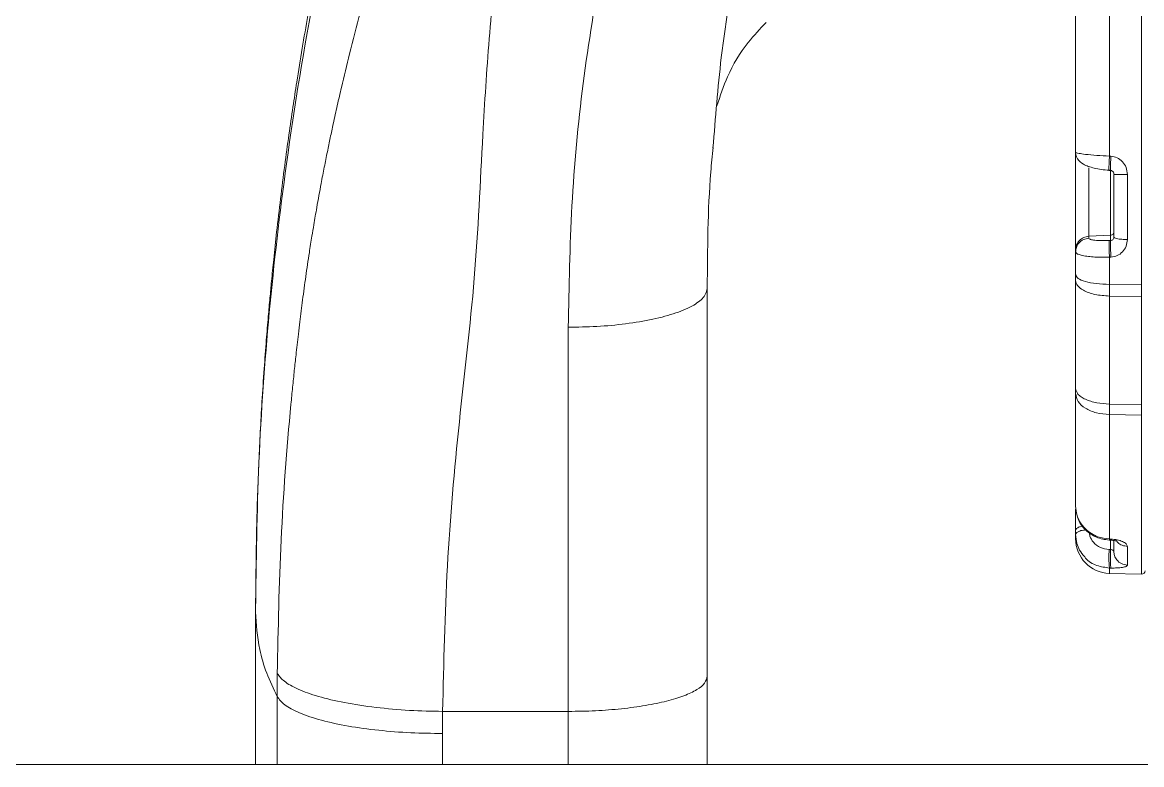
# Model space of a CAD drawing. Header units: millimetres. Extents: x 169 to 14583, y -399 to 10804.
# Drawn here: x 9015.4 to 9176.5, y 2595.5 to 2702.2 of the extents above; entities that cross this region are included whole.
import ezdxf

# ---------------------------------------------------------------- set-up
doc = ezdxf.new("R2010")
doc.units = ezdxf.units.MM
doc.header["$LTSCALE"] = 35

msp = doc.modelspace()

# ---------------------------------------------------------------- linework, layer by layer
at = {"color": 7, "linetype": 'Continuous', "lineweight": 18}
for p, q in [((9171.193, 2681.01), (9171.784, 2680.959)), ((9171.768, 2680.946), (9171.978, 2680.934)), ((9171.993, 2671.621), (9168.862, 2671.459)), ((9168.862, 2671.459), (9168.862, 2671.189)), ((9172.528, 2671.269), (9172.467, 2671.333)), ((9166.967, 2669.218), (9166.967, 2669.488)), ((9167.115, 2669.039), (9166.967, 2669.218)), ((9166.967, 2665.118), (9166.967, 2649.59)), ((9171.836, 2664.533), (9176.454, 2664.499)), ((9171.836, 2664.533), (9171.836, 2662.864)), ((9176.454, 2664.499), (9176.454, 2662.809)), ((9176.454, 2662.809), (9171.836, 2662.864)), ((9171.836, 2662.864), (9171.836, 2647.335)), ((9176.454, 2662.809), (9176.454, 2647.28)), ((9176.454, 2647.28), (9171.836, 2647.335)), ((9171.836, 2647.335), (9171.836, 2645.813)), ((9176.454, 2647.28), (9176.454, 2645.74)), ((9176.454, 2645.74), (9171.836, 2645.813)), ((9166.967, 2628.56), (9166.967, 2629.165)), ((9171.798, 2627.753), (9172.009, 2627.743)), ((9171.993, 2626.421), (9171.993, 2627.791)), ((9171.809, 2622.977), (9176.454, 2622.855)), ((9048.967, 2595.469), (9048.967, 2617.459)), ((9113.967, 2608.192), (9113.967, 2595.469)), ((9052.08, 2605.256), (9052.072, 2595.469)), ((9075.892, 2603.119), (9093.967, 2603.119)), ((9093.967, 2603.119), (9093.967, 2595.469)), ((9075.878, 2599.941), (9075.875, 2595.469)), ((8680.279, 2595.469), (9425.279, 2595.469))]:
    msp.add_line(p, q, dxfattribs=at)
at = {"color": 7, "linetype": 'Continuous', "lineweight": 18, "flags": 128}
for points in [[(9171.836, 2683.004), (9171.954, 2682.997), (9172.046, 2682.992)], [(9171.784, 2680.959), (9171.901, 2680.952), (9171.993, 2680.946)], [(9171.993, 2670.862), (9171.876, 2670.857), (9171.784, 2670.852)], [(9171.993, 2670.862), (9171.993, 2671.287), (9171.993, 2671.621)], [(9172.046, 2668.464), (9171.928, 2668.458), (9171.836, 2668.453)], [(9171.836, 2627.922), (9171.954, 2627.917), (9172.046, 2627.913)], [(9171.993, 2626.421), (9171.876, 2626.423), (9171.784, 2626.425)], [(9172.046, 2623.743), (9171.928, 2623.745), (9171.836, 2623.747)]]:
    msp.add_lwpolyline(points, dxfattribs=at)
at = {"color": 7, "linetype": 'Continuous', "lineweight": 18}
for centre, radius, start, end in [((9171.967, 2627.974), 5, 180, 268.34414), ((9176.467, 2623.355), 0.5, 268.5, 0)]:
    msp.add_arc(centre, radius, start, end, dxfattribs=at)
for points, knots in [([(9088.637, 2773.646), (9087.159, 2770.179), (9084.202, 2763.243), (9080.267, 2753.25), (9076.679, 2743.63), (9073.594, 2734.864), (9070.492, 2725.553), (9067.907, 2717.309), (9065.681, 2709.703), (9064.017, 2703.672), (9062.575, 2698.09), (9061.497, 2693.625), (9060.726, 2690.267), (9060.194, 2687.859), (9059.718, 2685.633), (9059.29, 2683.562), (9058.852, 2681.368), (9058.338, 2678.695), (9057.835, 2675.933), (9057.4, 2673.407), (9057.045, 2671.255), (9056.652, 2668.779), (9056.198, 2665.716), (9055.814, 2662.907), (9055.535, 2660.732), (9055.334, 2659.098), (9055.14, 2657.471), (9054.956, 2655.88), (9054.761, 2654.136), (9054.542, 2652.103), (9054.299, 2649.74), (9053.514, 2641.635), (9052.484, 2627.944), (9052.224, 2614.997), (9052.095, 2608.592)], [0, 0, 0, 0, 0.0659532, 0.1319467, 0.1891048, 0.247839, 0.297739, 0.365543, 0.4047764, 0.4424273, 0.4798394, 0.5099107, 0.5258578, 0.5422017, 0.5543878, 0.5667995, 0.5801281, 0.5943754, 0.6152598, 0.629864, 0.6395323, 0.6535366, 0.6737043, 0.6933386, 0.7024856, 0.7113578, 0.7215511, 0.730539, 0.7387732, 0.7515995, 0.765532, 0.7794287, 0.8908928, 1, 1, 1, 1]), ([(9098.237, 2767.028), (9096.603, 2762.695), (9093.338, 2754.035), (9089.355, 2740.736), (9086.146, 2727.257), (9083.868, 2713.616), (9082.511, 2699.883), (9081.496, 2683.838), (9080.711, 2665.44), (9078.181, 2644.804), (9076.347, 2624.033), (9076.043, 2610.09), (9075.892, 2603.119)], [0, 0, 0, 0, 0.0841897, 0.1682612, 0.252145, 0.335751, 0.4190325, 0.5020764, 0.626493, 0.7509846, 0.8754954, 1, 1, 1, 1]), ([(9064.78, 2741.227), (9064.655, 2740.745), (9063.701, 2737.084), (9061.962, 2729.963), (9059.994, 2721.19), (9058.468, 2713.765), (9057.398, 2708.219), (9056.491, 2703.235), (9055.67, 2698.462), (9054.96, 2694.07), (9054.325, 2689.921), (9053.747, 2685.933), (9053.148, 2681.532), (9052.557, 2676.869), (9052.031, 2672.351), (9051.605, 2668.394), (9051.289, 2665.235), (9051.031, 2662.508), (9050.78, 2659.696), (9050.498, 2656.3), (9050.189, 2652.193), (9049.805, 2646.377), (9049.408, 2638.709), (9049.074, 2629.047), (9049.022, 2622.228), (9048.995, 2618.631)], [0, 0, 0, 0, 0.0119939, 0.0910252, 0.1764197, 0.2290885, 0.274195, 0.3127546, 0.3511991, 0.3909322, 0.4199956, 0.4523692, 0.488053, 0.5270472, 0.5656298, 0.5976565, 0.6230425, 0.6422582, 0.6640267, 0.6916731, 0.7251993, 0.7643564, 0.8338051, 0.9123527, 1, 1, 1, 1]), ([(9048.967, 2617.459), (9049.063, 2624.64), (9049.255, 2639.001), (9050.794, 2660.503), (9053.418, 2683.188), (9057.318, 2707.014), (9061.196, 2723.522), (9063.135, 2731.775)], [0, 0, 0, 0, 0.1866694, 0.3733387, 0.5600079, 0.780004, 1, 1, 1, 1]), ([(9171.836, 2725.291), (9171.836, 2723.782), (9171.836, 2720.765), (9171.836, 2715.524), (9171.836, 2709.851), (9171.836, 2703.67), (9171.836, 2697.061), (9171.836, 2690.107), (9171.836, 2685.372), (9171.836, 2683.004)], [0, 0, 0, 0, 0.1400035, 0.2800069, 0.4200104, 0.5600138, 0.7066759, 0.8533379, 1, 1, 1, 1]), ([(9166.967, 2721.452), (9166.967, 2719.623), (9166.967, 2715.964), (9166.967, 2709.394), (9166.967, 2702.73), (9166.967, 2696.176), (9166.967, 2689.951), (9166.967, 2685.705), (9166.967, 2683.582)], [0, 0, 0, 0, 0.1866338, 0.3732744, 0.5599061, 0.7066031, 0.8533044, 1, 1, 1, 1]), ([(9114.79, 2684.117), (9115.13, 2688.477), (9115.901, 2698.355), (9117.565, 2708.081), (9118.495, 2713.515)], [0, 0, 0, 0, 0.4412954, 1, 1, 1, 1]), ([(9098.829, 2711.002), (9097.849, 2705.155), (9095.9, 2693.525), (9094.287, 2675.941), (9094.073, 2664.21), (9093.967, 2658.377)], [0, 0, 0, 0, 0.3369016, 0.6702285, 1, 1, 1, 1]), ([(9115.348, 2690.212), (9115.818, 2691.628), (9116.894, 2694.868), (9119.332, 2698.973), (9121.561, 2701.291), (9122.458, 2702.223)], [0, 0, 0, 0, 0.31704, 0.7252333, 1, 1, 1, 1]), ([(9114.795, 2684.221), (9114.682, 2683.056), (9114.033, 2676.356), (9113.997, 2669.591), (9113.967, 2664.002)], [0, 0, 0, 0, 0.173827, 1, 1, 1, 1]), ([(9166.967, 2683.582), (9166.995, 2683.549), (9167.046, 2683.487), (9167.497, 2683.375), (9168.395, 2683.235), (9169.94, 2683.091), (9171.221, 2683.032), (9171.836, 2683.004)], [0, 0, 0, 0, 0.15561805, 0.29156137, 0.50352725, 0.76146607, 1, 1, 1, 1]), ([(9166.967, 2669.488), (9166.967, 2669.747), (9166.967, 2670.265), (9166.967, 2672.291), (9166.967, 2674.892), (9166.967, 2677.778), (9166.967, 2680.445), (9166.967, 2682.488), (9166.967, 2683.074), (9166.967, 2683.332)], [0, 0, 0, 0, 0.147287, 0.2945479, 0.4418208, 0.5890936, 0.7363648, 0.8836393, 1, 1, 1, 1]), ([(9166.971, 2683.458), (9166.99, 2683.308), (9167.033, 2682.982), (9167.33, 2682.387), (9167.913, 2681.891), (9168.789, 2681.499), (9169.651, 2681.246), (9170.67, 2681.05), (9171.396, 2680.981), (9171.768, 2680.946)], [0, 0, 0, 0, 0.0815671, 0.1779191, 0.4103794, 0.5445228, 0.6883036, 0.8404605, 1, 1, 1, 1]), ([(9171.836, 2683.004), (9171.825, 2682.799), (9171.801, 2682.369), (9171.774, 2681.757), (9171.758, 2681.237), (9171.76, 2680.918), (9171.776, 2680.945), (9171.784, 2680.959)], [0, 0, 0, 0, 0.1741068, 0.365375, 0.5645651, 0.7931093, 1, 1, 1, 1]), ([(9172.046, 2682.992), (9172.034, 2682.787), (9172.01, 2682.356), (9171.983, 2681.745), (9171.968, 2681.225), (9171.969, 2680.905), (9171.986, 2680.933), (9171.993, 2680.946)], [0, 0, 0, 0, 0.1741096, 0.3653764, 0.5645632, 0.7931055, 1, 1, 1, 1]), ([(9172.046, 2682.992), (9172.353, 2682.938), (9172.976, 2682.828), (9173.753, 2682.222), (9174.302, 2681.369), (9174.377, 2680.695), (9174.415, 2680.354)], [0, 0, 0, 0, 0.2379815, 0.4826816, 0.7382332, 1, 1, 1, 1]), ([(9168.862, 2671.459), (9168.862, 2671.645), (9168.862, 2672.019), (9168.862, 2673.483), (9168.862, 2675.36), (9168.862, 2677.447), (9168.862, 2679.366), (9168.862, 2680.767), (9168.862, 2681.156), (9168.862, 2681.303)], [0, 0, 0, 0, 0.1513216, 0.3026432, 0.4539648, 0.6052864, 0.756608, 0.9079296, 1, 1, 1, 1]), ([(9171.977, 2680.934), (9172.008, 2680.93), (9172.071, 2680.923), (9172.196, 2680.878), (9172.338, 2680.776), (9172.467, 2680.597), (9172.494, 2680.445), (9172.508, 2680.368)], [0, 0, 0, 0, 0.1035357, 0.2127882, 0.4545888, 0.7228174, 1, 1, 1, 1]), ([(9171.993, 2671.621), (9171.993, 2671.801), (9171.993, 2672.163), (9171.993, 2673.581), (9171.993, 2675.398), (9171.993, 2677.422), (9171.993, 2679.268), (9171.993, 2680.528), (9171.993, 2680.86), (9171.993, 2680.946)], [0, 0, 0, 0, 0.1574123, 0.3148246, 0.4722369, 0.6296491, 0.7870614, 0.9444737, 1, 1, 1, 1]), ([(9172.467, 2680.371), (9172.467, 2678.675), (9172.467, 2675.645), (9172.467, 2672.65), (9172.467, 2671.333)], [0, 0, 0, 0, 0.5599676, 1, 1, 1, 1]), ([(9174.415, 2680.354), (9174.415, 2678.597), (9174.415, 2675.459), (9174.415, 2672.358), (9174.415, 2670.993)], [0, 0, 0, 0, 0.5599675, 1, 1, 1, 1]), ([(9172.467, 2672.113), (9172.458, 2672.043), (9172.441, 2671.903), (9172.315, 2671.744), (9172.159, 2671.645), (9172.049, 2671.629), (9171.993, 2671.621)], [0, 0, 0, 0, 0.2796422, 0.5592876, 0.7796439, 1, 1, 1, 1]), ([(9168.862, 2671.189), (9168.594, 2671.143), (9168.034, 2671.048), (9167.403, 2670.522), (9167.03, 2669.874), (9166.988, 2669.432), (9166.967, 2669.218)], [0, 0, 0, 0, 0.2667165, 0.5569432, 0.7855247, 1, 1, 1, 1]), ([(9171.784, 2670.852), (9171.352, 2670.841), (9170.489, 2670.818), (9169.534, 2670.899), (9168.964, 2671.028), (9168.896, 2671.135), (9168.862, 2671.189)], [0, 0, 0, 0, 0.2795779, 0.5592421, 0.7796366, 1, 1, 1, 1]), ([(9171.784, 2670.852), (9171.779, 2670.806), (9171.77, 2670.709), (9171.768, 2670.348), (9171.778, 2669.818), (9171.801, 2669.149), (9171.825, 2668.679), (9171.836, 2668.453)], [0, 0, 0, 0, 0.17613956, 0.36671089, 0.56380157, 0.79098016, 1, 1, 1, 1]), ([(9172.046, 2668.464), (9172.036, 2668.653), (9172.015, 2669.046), (9171.992, 2669.65), (9171.978, 2670.223), (9171.977, 2670.68), (9171.988, 2670.803), (9171.993, 2670.862)], [0, 0, 0, 0, 0.17614867, 0.36672313, 0.56381173, 0.79098474, 1, 1, 1, 1]), ([(9172.467, 2671.333), (9172.458, 2671.264), (9172.44, 2671.125), (9172.316, 2670.975), (9172.161, 2670.883), (9172.049, 2670.869), (9171.993, 2670.862)], [0, 0, 0, 0, 0.27465895, 0.55501482, 0.77806144, 1, 1, 1, 1]), ([(9174.415, 2670.993), (9174.379, 2670.665), (9174.308, 2670.015), (9173.758, 2669.195), (9172.98, 2668.612), (9172.354, 2668.513), (9172.046, 2668.464)], [0, 0, 0, 0, 0.25759386, 0.51209038, 0.75912349, 1, 1, 1, 1]), ([(9174.415, 2670.993), (9174.133, 2671), (9173.549, 2671.015), (9172.909, 2671.108), (9172.577, 2671.201), (9172.538, 2671.254), (9172.528, 2671.269)], [0, 0, 0, 0, 0.3123272, 0.6460494, 0.9034936, 1, 1, 1, 1]), ([(9166.967, 2669.218), (9166.967, 2668.603), (9166.967, 2667.504), (9166.967, 2666.419), (9166.967, 2665.942)], [0, 0, 0, 0, 0.559995, 1, 1, 1, 1]), ([(9171.836, 2668.453), (9171.27, 2668.448), (9170.362, 2668.439), (9169.212, 2668.512), (9168.307, 2668.617), (9167.617, 2668.772), (9167.191, 2668.919), (9167.133, 2669.011), (9167.115, 2669.039)], [0, 0, 0, 0, 0.2530026, 0.4054918, 0.574975, 0.7695362, 0.9304017, 1, 1, 1, 1]), ([(9171.836, 2668.453), (9171.836, 2667.717), (9171.836, 2666.402), (9171.836, 2665.104), (9171.836, 2664.533)], [0, 0, 0, 0, 0.5599939, 1, 1, 1, 1]), ([(9166.967, 2665.942), (9166.967, 2665.784), (9166.967, 2665.502), (9166.967, 2665.236), (9166.967, 2665.118)], [0, 0, 0, 0, 0.5599592, 1, 1, 1, 1]), ([(9093.967, 2658.377), (9095.339, 2658.4), (9098.17, 2658.447), (9102.335, 2658.844), (9106.244, 2659.498), (9109.623, 2660.417), (9112.136, 2661.536), (9113.69, 2662.761), (9113.877, 2663.597), (9113.967, 2664.002)], [0, 0, 0, 0, 0.1310155, 0.2705276, 0.4157932, 0.5632697, 0.7158871, 0.8625395, 1, 1, 1, 1]), ([(9113.967, 2664.002), (9113.967, 2653.614), (9113.967, 2635.064), (9113.967, 2616.403), (9113.967, 2608.192)], [0, 0, 0, 0, 0.559997, 1, 1, 1, 1]), ([(9171.836, 2662.864), (9171.117, 2662.913), (9169.68, 2663.013), (9168.086, 2663.617), (9167.136, 2664.351), (9167.023, 2664.863), (9166.967, 2665.118)], [0, 0, 0, 0, 0.2796316, 0.5592632, 0.7796316, 1, 1, 1, 1]), ([(9093.967, 2658.377), (9093.967, 2648.091), (9093.967, 2629.725), (9093.967, 2611.249), (9093.967, 2603.119)], [0, 0, 0, 0, 0.559999, 1, 1, 1, 1]), ([(9171.836, 2647.335), (9171.219, 2647.372), (9170.27, 2647.428), (9169.137, 2647.714), (9168.36, 2648.005), (9167.735, 2648.362), (9167.131, 2648.881), (9167.032, 2649.31), (9166.967, 2649.59)], [0, 0, 0, 0, 0.23981525, 0.36859071, 0.5, 0.63140929, 0.76018475, 1, 1, 1, 1]), ([(9166.967, 2649.59), (9166.967, 2649.444), (9166.967, 2649.183), (9166.967, 2648.944), (9166.967, 2648.839)], [0, 0, 0, 0, 0.55995921, 1, 1, 1, 1]), ([(9166.967, 2648.839), (9166.967, 2646.943), (9166.967, 2643.151), (9166.967, 2638.719), (9166.967, 2635.168), (9166.967, 2633.472), (9166.967, 2632.624)], [0, 0, 0, 0, 0.2799527, 0.5599275, 0.7799683, 1, 1, 1, 1]), ([(9171.836, 2645.813), (9171.836, 2643.712), (9171.836, 2639.511), (9171.836, 2634.611), (9171.836, 2630.706), (9171.836, 2628.85), (9171.836, 2627.922)], [0, 0, 0, 0, 0.2799608, 0.5599217, 0.7799608, 1, 1, 1, 1]), ([(9176.454, 2645.74), (9176.454, 2644.167), (9176.454, 2641.023), (9176.454, 2636.844), (9176.454, 2633.119), (9176.454, 2629.922), (9176.454, 2627.281), (9176.454, 2625.222), (9176.454, 2623.789), (9176.454, 2622.967), (9176.454, 2622.924), (9176.454, 2622.905)], [0, 0, 0, 0, 0.1136209, 0.2272419, 0.3408628, 0.4544838, 0.5681047, 0.6817257, 0.7953466, 0.9089676, 1, 1, 1, 1]), ([(9166.967, 2632.624), (9167.007, 2632.178), (9167.076, 2631.394), (9167.593, 2630.282), (9168.301, 2629.381), (9169.207, 2628.688), (9170.356, 2628.112), (9171.266, 2627.995), (9171.836, 2627.922)], [0, 0, 0, 0, 0.1863037, 0.3273815, 0.5001518, 0.6463935, 0.7785942, 1, 1, 1, 1]), ([(9166.967, 2629.165), (9166.967, 2630.092), (9166.967, 2631.122), (9166.967, 2632.133), (9166.967, 2632.233)], [0, 0, 0, 0, 0.90042541, 1, 1, 1, 1]), ([(9166.967, 2629.165), (9166.996, 2629.254), (9167.054, 2629.432), (9167.452, 2629.656), (9167.847, 2629.742), (9168.027, 2629.781)], [0, 0, 0, 0, 0.3530471, 0.7060942, 1, 1, 1, 1]), ([(9167.305, 2631.011), (9167.321, 2630.924), (9167.449, 2630.242), (9168.359, 2629.167), (9169.903, 2628.04), (9171.167, 2627.848), (9171.798, 2627.753)], [0, 0, 0, 0, 0.046361, 0.3657112, 0.6836189, 1, 1, 1, 1]), ([(9168.411, 2629.225), (9168.305, 2629.217), (9167.913, 2629.189), (9167.418, 2629.03), (9167.033, 2628.8), (9166.989, 2628.639), (9166.967, 2628.56)], [0, 0, 0, 0, 0.1258337, 0.46718, 0.7403814, 1, 1, 1, 1]), ([(9168.267, 2625.347), (9168.006, 2625.655), (9167.514, 2626.234), (9167.067, 2627.35), (9167.003, 2628.131), (9166.967, 2628.56)], [0, 0, 0, 0, 0.3376479, 0.6358083, 1, 1, 1, 1]), ([(9166.967, 2628.56), (9166.967, 2628.252), (9166.967, 2627.888), (9166.967, 2628.02), (9166.967, 2628.04)], [0, 0, 0, 0, 0.847334, 1, 1, 1, 1]), ([(9171.784, 2626.425), (9171.349, 2626.485), (9170.476, 2626.606), (9169.533, 2627.373), (9169.018, 2628.174), (9168.956, 2628.685), (9168.933, 2628.874)], [0, 0, 0, 0, 0.3065022, 0.6140921, 0.8571417, 1, 1, 1, 1]), ([(9171.836, 2627.922), (9171.826, 2627.852), (9171.812, 2627.751), (9171.802, 2627.77), (9171.799, 2627.776)], [0, 0, 0, 0, 0.7024334, 1, 1, 1, 1]), ([(9172.007, 2627.743), (9172.112, 2627.736), (9172.319, 2627.722), (9172.568, 2627.684), (9172.729, 2627.661), (9172.797, 2627.651), (9172.791, 2627.674), (9172.791, 2627.676)], [0, 0, 0, 0, 0.2458015, 0.4892691, 0.7323341, 0.9782215, 1, 1, 1, 1]), ([(9172.046, 2627.913), (9172.035, 2627.842), (9172.021, 2627.742), (9172.011, 2627.761), (9172.008, 2627.766)], [0, 0, 0, 0, 0.7027942, 1, 1, 1, 1]), ([(9172.046, 2627.913), (9172.355, 2627.884), (9172.98, 2627.826), (9173.758, 2627.569), (9174.305, 2627.23), (9174.378, 2626.985), (9174.415, 2626.862)], [0, 0, 0, 0, 0.2418406, 0.4879763, 0.7415728, 1, 1, 1, 1]), ([(9172.467, 2627.698), (9172.467, 2627.489), (9172.467, 2626.838), (9172.467, 2626.414), (9172.467, 2626.127)], [0, 0, 0, 0, 0.32000009, 1, 1, 1, 1]), ([(9174.415, 2626.862), (9174.16, 2626.896), (9173.651, 2626.965), (9173.051, 2627.336), (9172.839, 2627.684), (9172.754, 2627.823)], [0, 0, 0, 0, 0.374978, 0.749956, 1, 1, 1, 1]), ([(9174.415, 2626.862), (9174.415, 2626.261), (9174.415, 2625.188), (9174.415, 2624.482), (9174.415, 2624.171)], [0, 0, 0, 0, 0.5599675, 1, 1, 1, 1]), ([(9171.836, 2623.747), (9171.229, 2623.829), (9169.964, 2624), (9168.731, 2624.715), (9168.309, 2625.291), (9168.267, 2625.347)], [0, 0, 0, 0, 0.454784, 0.9468011, 1, 1, 1, 1]), ([(9171.784, 2626.425), (9171.777, 2626.227), (9171.763, 2625.811), (9171.758, 2625.136), (9171.767, 2624.479), (9171.794, 2623.95), (9171.823, 2623.812), (9171.836, 2623.747)], [0, 0, 0, 0, 0.1741388, 0.3653962, 0.564553, 0.7930758, 1, 1, 1, 1]), ([(9172.046, 2623.743), (9172.034, 2623.795), (9172.01, 2623.904), (9171.983, 2624.319), (9171.968, 2624.93), (9171.97, 2625.685), (9171.986, 2626.184), (9171.993, 2626.421)], [0, 0, 0, 0, 0.1741497, 0.365411, 0.5645653, 0.7930813, 1, 1, 1, 1]), ([(9172.467, 2626.127), (9172.458, 2626.155), (9172.441, 2626.212), (9172.323, 2626.305), (9172.171, 2626.382), (9172.051, 2626.409), (9171.993, 2626.421)], [0, 0, 0, 0, 0.2947701, 0.5886911, 0.8041375, 1, 1, 1, 1]), ([(9174.415, 2624.171), (9174.127, 2624.214), (9173.537, 2624.303), (9172.889, 2624.848), (9172.526, 2625.494), (9172.486, 2625.923), (9172.467, 2626.127)], [0, 0, 0, 0, 0.2798637, 0.5738638, 0.7969855, 1, 1, 1, 1]), ([(9171.836, 2623.747), (9171.836, 2623.378), (9171.836, 2622.906), (9171.836, 2623.042), (9171.836, 2623.071)], [0, 0, 0, 0, 0.7828143, 1, 1, 1, 1]), ([(9174.415, 2624.171), (9174.378, 2624.103), (9174.306, 2623.969), (9173.752, 2623.829), (9172.975, 2623.745), (9172.351, 2623.744), (9172.046, 2623.743)], [0, 0, 0, 0, 0.2604065, 0.5172519, 0.7633237, 1, 1, 1, 1]), ([(9052.08, 2605.256), (9051.549, 2606.383), (9050.486, 2608.638), (9049.267, 2612.707), (9049.081, 2615.651), (9048.967, 2617.459)], [0, 0, 0, 0, 0.278285, 0.55689464, 1, 1, 1, 1]), ([(9052.095, 2608.592), (9052.09, 2607.969), (9052.083, 2606.857), (9052.081, 2605.745), (9052.08, 2605.256)], [0, 0, 0, 0, 0.5599983, 1, 1, 1, 1]), ([(9052.095, 2608.592), (9052.378, 2608.208), (9052.958, 2607.419), (9054.992, 2606.287), (9057.906, 2605.24), (9061.716, 2604.34), (9066.186, 2603.662), (9071.012, 2603.227), (9074.295, 2603.154), (9075.892, 2603.119)], [0, 0, 0, 0, 0.1328391, 0.2727592, 0.4173303, 0.5635723, 0.7150685, 0.8614683, 1, 1, 1, 1]), ([(9075.878, 2599.941), (9074.351, 2599.963), (9071.215, 2600.01), (9066.592, 2600.378), (9062.206, 2600.979), (9058.299, 2601.826), (9055.193, 2602.869), (9052.996, 2604.034), (9052.38, 2604.856), (9052.08, 2605.256)], [0, 0, 0, 0, 0.1325053, 0.2721763, 0.4166107, 0.5628447, 0.7144707, 0.8611237, 1, 1, 1, 1]), ([(9075.892, 2603.119), (9075.888, 2602.526), (9075.88, 2601.466), (9075.879, 2600.407), (9075.878, 2599.941)], [0, 0, 0, 0, 0.56001662, 1, 1, 1, 1])]:
    msp.add_open_spline(points, degree=3, knots=knots, dxfattribs=at)
for points in [[(9176.454, 2725.384), (9176.454, 2723.497), (9176.454, 2719.722), (9176.454, 2712.989), (9176.454, 2705.648), (9176.454, 2697.767), (9176.454, 2689.532), (9176.454, 2681.12), (9176.454, 2672.678), (9176.454, 2667.225), (9176.454, 2664.499)], [(9174.415, 2680.354), (9174.158, 2680.355), (9173.644, 2680.355), (9173.002, 2680.359), (9172.554, 2680.365), (9172.496, 2680.369), (9172.467, 2680.371)], [(9166.967, 2669.488), (9166.995, 2669.738), (9167.051, 2670.238), (9167.485, 2670.876), (9168.108, 2671.336), (9168.611, 2671.418), (9168.862, 2671.459)], [(9166.967, 2665.942), (9167.04, 2665.76), (9167.185, 2665.397), (9168.305, 2664.937), (9169.91, 2664.609), (9171.194, 2664.559), (9171.836, 2664.533)], [(9171.836, 2645.813), (9171.194, 2645.867), (9169.91, 2645.975), (9168.305, 2646.679), (9167.185, 2647.669), (9167.04, 2648.449), (9166.967, 2648.839)], [(9093.967, 2603.119), (9095.276, 2603.138), (9097.894, 2603.176), (9101.67, 2603.477), (9105.15, 2603.946), (9108.2, 2604.582), (9110.706, 2605.355), (9112.555, 2606.238), (9113.744, 2607.196), (9113.893, 2607.86), (9113.967, 2608.192)]]:
    msp.add_open_spline(points, degree=3, dxfattribs=at)

doc.saveas('drawing.dxf')
